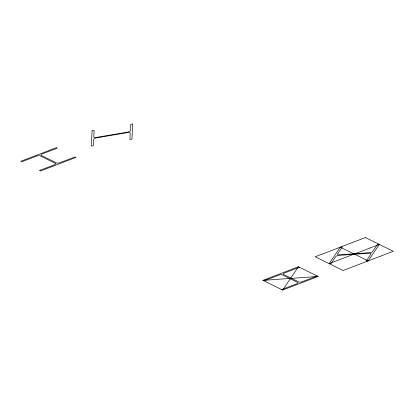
<?xml version="1.0" encoding="UTF-8"?>
<svg xmlns="http://www.w3.org/2000/svg" width="414" height="414" viewBox="0 0 414 414"><rect width="100%" height="100%" fill="white"/><g stroke="black" fill="none" stroke-linecap="round" stroke-linejoin="round"><path stroke-width="0.62" d="M282.669 290.054L298.432 266.766L318.169 276.464L282.669 290.054L262.937 280.356L298.432 266.766M329.14 263.64L340.287 247.174L342.243 247.034L337.524 254.005A2.479 0.89 -11.5 0 0 339.195 254.827L369.661 252.685A2.479 0.89 -11.5 0 0 372.672 251.531L377.392 244.56L379.343 244.42L368.196 260.887L366.245 261.027L370.965 254.056A2.479 0.89 -11.5 0 0 369.288 253.233L338.828 255.376A2.479 0.89 -11.5 0 0 335.816 256.53L331.096 263.501L329.14 263.64L379.343 244.42M263.92 280.837L278.948 275.087A2.479 0.89 -11.5 0 1 282.265 274.855L297.656 282.415A2.479 0.89 -11.5 0 1 296.709 283.813L281.68 289.567M299.42 267.253L284.392 273.002A2.479 0.89 -11.5 0 0 283.445 274.399L298.841 281.965A2.479 0.89 -11.5 0 0 302.153 281.732L317.181 275.978M262.937 280.356L318.169 276.464M340.287 247.174L368.196 260.887M92.074 130.84L91.334 146.044L93.367 145.697L93.678 139.259A2.479 0.89 -11.5 0 1 96.157 137.934L127.833 132.563A2.479 0.89 -11.5 0 1 130.229 133.06L129.913 139.497L131.947 139.156L132.682 123.946L130.653 124.293L130.338 130.731A2.479 0.89 -11.5 0 1 127.859 132.056L96.183 137.427A2.479 0.89 -11.5 0 1 93.792 136.93L94.102 130.493L92.074 130.84M56.2 147.731L20.7 161.32L21.688 161.807L36.717 156.052A2.479 0.89 -11.5 0 1 40.029 155.819L55.424 163.385A2.479 0.89 -11.5 0 1 54.477 164.782L39.449 170.532L40.432 171.018L75.933 157.429L74.95 156.942L59.921 162.697A2.479 0.89 -11.5 0 1 56.604 162.93L41.214 155.364A2.479 0.89 -11.5 0 1 42.156 153.967L57.184 148.217L56.2 147.731M365.391 237.564L315.189 256.778L343.097 270.497L393.3 251.277L365.391 237.564"/></g></svg>
